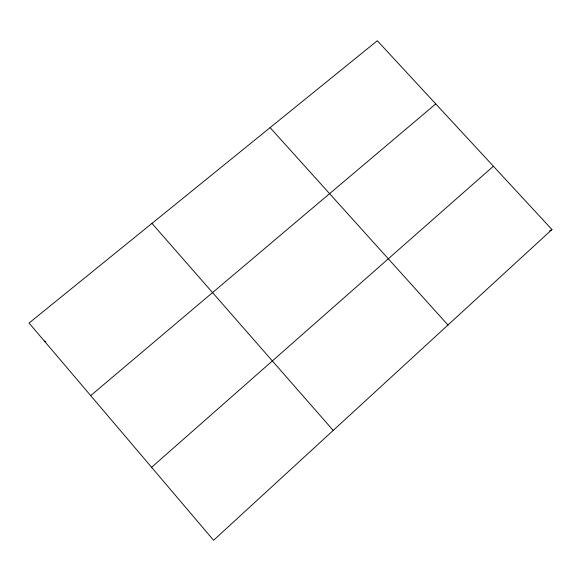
<?xml version="1.0" encoding="UTF-8"?>
<svg xmlns="http://www.w3.org/2000/svg" width="581" height="581" viewBox="0 0 581 581"><rect width="100%" height="100%" fill="white"/><g stroke="black" fill="none" stroke-linecap="round" stroke-linejoin="round"><path stroke-width="0.87" d="M551.95 229.539L213.59 540.279L29.05 323.036L377.309 40.721L551.95 229.539L549.611 230.889M151.605 467.306L493.392 166.224M90.701 395.61L435.75 103.905M44.359 341.062L45.884 341.664M270.1 127.631L447.98 325.026M151.961 223.394L333.211 430.419"/></g></svg>
